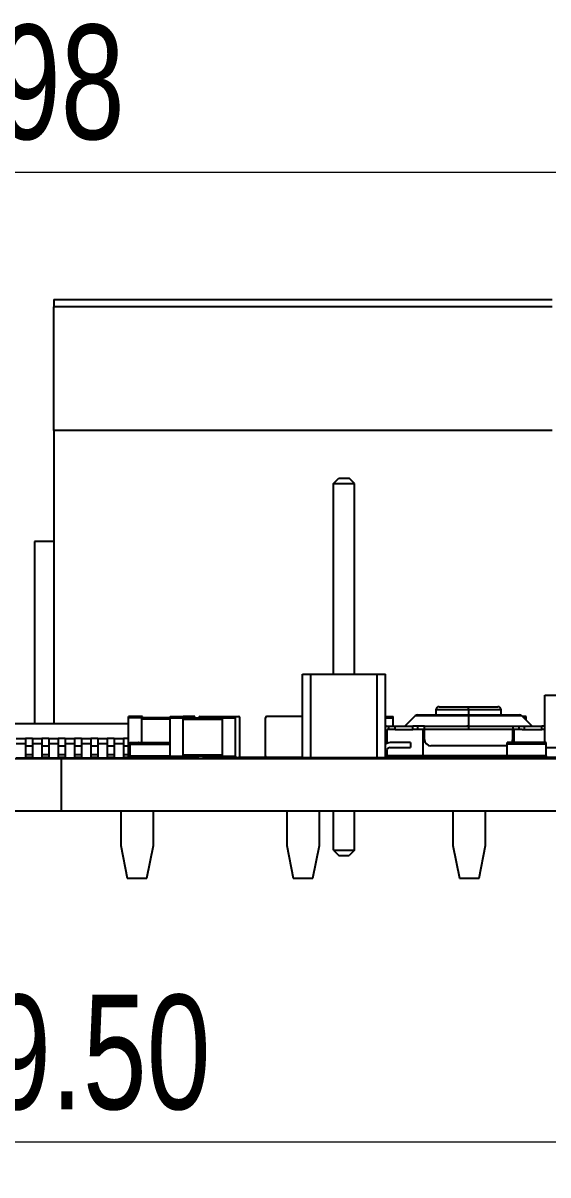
# Model space of a CAD drawing. Header units: millimetres. Extents: x 2 to 294, y 2 to 208.
# Drawn here: x 80.62 to 96.67, y 29.3 to 64.53 of the extents above; entities that cross this region are included whole.
import ezdxf

# ---------------------------------------------------------------- set-up
doc = ezdxf.new("R2010")
doc.units = ezdxf.units.MM
doc.header["$PDSIZE"] = -1
doc.styles.add('SLDTEXTSTYLE0', font='TXT', dxfattribs={"width": 0.75})
doc.dimstyles.new('SLDDIMSTYLE0', dxfattribs={"dimtxt": 3.5, "dimasz": 3.302, "dimexe": 0, "dimexo": 0.0625, "dimgap": 0.875, "dimtad": 1, "dimrnd": 1e-09, "dimzin": 4, "dimdsep": 46, "dimtxsty": 'SLDTEXTSTYLE0', "dimsah": 1, "dimcen": 0.09, "dimadec": 0, "dimazin": 1, "dimtfac": 1, "dimtofl": 0, "dimtmove": 0, "dimatfit": 3, "dimfxl": 1, "dimfrac": 2, "dimtolj": 1, "dimtzin": 12, "dimarcsym": 0})
doc.dimstyles.new('SLDDIMSTYLE3', dxfattribs={"dimtxt": 3.5, "dimasz": 3.302, "dimexe": 0, "dimexo": 0.0625, "dimgap": 0.875, "dimtad": 1, "dimrnd": 1e-09, "dimzin": 12, "dimdsep": 46, "dimtxsty": 'SLDTEXTSTYLE0', "dimsah": 1, "dimcen": 0.09, "dimadec": 0, "dimazin": 3, "dimtfac": 1, "dimtofl": 0, "dimtmove": 0, "dimatfit": 3, "dimfxl": 1, "dimfrac": 2, "dimtolj": 1, "dimtzin": 12, "dimarcsym": 0})

# ---------------------------------------------------------------- blocks, each defined once
blk = doc.blocks.new('_D_9')
at = {"color": 7, "linetype": 'Continuous', "lineweight": 0}
for p, q in [((41.665, 39.423), (41.665, 29.3)), ((121.167, 39.423), (121.167, 29.3)), ((121.167, 30.3), (41.665, 30.3))]:
    blk.add_line(p, q, dxfattribs=at)
at = {"color": 7, "linetype": 'Continuous', "lineweight": 18}
for points in [[(41.665, 30.3), (44.967, 29.792), (44.967, 30.808)], [(121.167, 30.3), (117.865, 30.808), (117.865, 29.792)]]:
    blk.add_solid(points, dxfattribs=at)
at = {"color": 7, "linetype": 'Continuous', "lineweight": 18, "insert": (77.567, 34.811), "char_height": 3.5, "attachment_point": 1, "style": 'SLDTEXTSTYLE0'}
blk.add_mtext('79.50', dxfattribs=at)
blk = doc.blocks.new('_D_11')
at = {"color": 7, "linetype": 'Continuous', "lineweight": 0}
for p, q in [((50.067, 56.856), (50.067, 60.97)), ((112.043, 53.073), (112.043, 60.97)), ((50.067, 59.97), (112.043, 59.97))]:
    blk.add_line(p, q, dxfattribs=at)
at = {"color": 7, "linetype": 'Continuous', "lineweight": 18}
for points in [[(50.067, 59.97), (53.369, 59.462), (53.369, 60.478)], [(112.043, 59.97), (108.741, 60.478), (108.741, 59.462)]]:
    blk.add_solid(points, dxfattribs=at)
at = {"color": 7, "linetype": 'Continuous', "lineweight": 18, "insert": (74.939, 64.482), "char_height": 3.5, "attachment_point": 1, "style": 'SLDTEXTSTYLE0'}
blk.add_mtext('61.98', dxfattribs=at)

msp = doc.modelspace()

# ---------------------------------------------------------------- linework, layer by layer
at = {"color": 7, "linetype": 'Continuous', "lineweight": 25}
for p, q in [((81.563, 56.073), (96.803, 56.073)), ((81.563, 56.073), (81.563, 55.856)), ((96.803, 55.856), (81.563, 55.856)), ((81.563, 52.073), (81.563, 55.856)), ((96.803, 52.073), (81.563, 52.073)), ((81.563, 52.073), (81.563, 43.098)), ((90.113, 50.453), (90.273, 50.613)), ((90.113, 50.453), (90.753, 50.453)), ((90.113, 44.613), (90.113, 50.453)), ((90.273, 50.613), (90.593, 50.613)), ((90.753, 50.453), (90.593, 50.613)), ((90.753, 44.613), (90.753, 50.453)), ((81.563, 48.673), (80.963, 48.673)), ((80.963, 48.673), (80.963, 43.098)), ((89.163, 42.073), (89.163, 44.613)), ((89.163, 44.613), (89.417, 44.613)), ((89.417, 42.073), (89.417, 44.613)), ((89.417, 44.613), (91.449, 44.613)), ((91.449, 42.073), (91.449, 44.613)), ((91.449, 44.613), (91.703, 44.613)), ((91.703, 42.073), (91.703, 44.613)), ((96.573, 43.973), (98.41, 43.973)), ((96.573, 42.523), (96.573, 43.973)), ((92.613, 43.344), (92.293, 43.023)), ((94.243, 43.344), (92.613, 43.344)), ((92.684, 43.373), (94.243, 43.373)), ((93.243, 43.523), (93.243, 43.373)), ((94.243, 43.523), (93.243, 43.523)), ((93.343, 43.623), (94.243, 43.623)), ((94.243, 43.623), (95.143, 43.623)), ((94.243, 43.523), (94.243, 43.623)), ((94.243, 43.523), (94.243, 43.373)), ((95.243, 43.523), (94.243, 43.523)), ((94.243, 43.344), (94.243, 43.373)), ((94.243, 43.373), (95.801, 43.373)), ((94.243, 43.344), (94.243, 43.023)), ((95.872, 43.344), (94.243, 43.344)), ((95.243, 43.373), (95.243, 43.523)), ((96.193, 43.023), (95.872, 43.344)), ((83.845, 43.098), (78.827, 43.098)), ((84.245, 43.323), (83.845, 43.323)), ((83.845, 43.283), (83.845, 43.323)), ((84.245, 43.283), (83.845, 43.283)), ((83.845, 42.478), (83.845, 43.283)), ((84.245, 43.283), (84.245, 43.323)), ((84.266, 43.323), (84.245, 43.323)), ((84.245, 42.523), (84.245, 43.283)), ((85.115, 43.283), (84.245, 43.283)), ((85.115, 43.243), (84.245, 43.243)), ((84.266, 43.283), (84.266, 43.323)), ((85.115, 43.283), (85.115, 43.323)), ((85.115, 43.323), (85.515, 43.323)), ((85.115, 43.283), (85.515, 43.283)), ((85.115, 42.113), (85.115, 43.283)), ((85.845, 43.323), (85.515, 43.323)), ((85.515, 43.283), (85.515, 43.323)), ((85.515, 42.113), (85.515, 43.283)), ((85.515, 43.283), (86.715, 43.283)), ((85.515, 43.243), (86.715, 43.243)), ((85.845, 43.283), (85.845, 43.323)), ((85.866, 43.323), (85.845, 43.323)), ((85.866, 43.283), (85.866, 43.323)), ((86.038, 43.323), (86.715, 43.323)), ((86.715, 43.323), (87.115, 43.323)), ((86.715, 43.283), (86.715, 43.323)), ((86.715, 43.283), (87.115, 43.283)), ((86.715, 42.113), (86.715, 43.283)), ((87.115, 43.323), (87.208, 43.323)), ((87.115, 43.283), (87.115, 43.323)), ((87.115, 42.113), (87.115, 43.283)), ((87.248, 42.113), (87.248, 43.283)), ((88.03, 42.113), (88.03, 43.283)), ((89.163, 43.323), (88.07, 43.323)), ((91.703, 43.323), (91.941, 43.323)), ((91.703, 43.283), (91.941, 43.283)), ((91.743, 43.023), (91.801, 43.023)), ((91.801, 42.923), (91.801, 43.023)), ((91.801, 43.023), (92.001, 43.023)), ((91.941, 43.283), (91.941, 43.323)), ((91.941, 43.023), (91.941, 43.283)), ((92.001, 42.923), (92.001, 43.023)), ((92.001, 43.023), (92.534, 43.023)), ((92.534, 42.923), (92.534, 43.023)), ((92.693, 43.023), (92.534, 43.023)), ((92.693, 42.923), (92.693, 43.023)), ((92.893, 43.023), (92.693, 43.023)), ((92.893, 43.023), (95.593, 43.023)), ((92.893, 42.923), (92.893, 43.023)), ((95.593, 43.023), (95.593, 42.923)), ((95.593, 43.023), (95.793, 43.023)), ((95.793, 42.923), (95.793, 43.023)), ((95.793, 43.023), (95.951, 43.023)), ((96.005, 43.323), (95.893, 43.323)), ((96.005, 43.283), (95.933, 43.283)), ((95.951, 42.923), (95.951, 43.023)), ((95.951, 43.023), (96.484, 43.023)), ((96.005, 43.283), (96.005, 43.323)), ((96.005, 43.211), (96.005, 43.283)), ((96.484, 42.923), (96.484, 43.023)), ((96.573, 43.023), (96.484, 43.023)), ((80.407, 42.646), (80.687, 42.646)), ((80.907, 42.646), (80.687, 42.646)), ((80.687, 42.646), (80.687, 42.419)), ((80.907, 42.646), (80.907, 42.419)), ((80.907, 42.646), (81.187, 42.646)), ((81.407, 42.646), (81.187, 42.646)), ((81.187, 42.646), (81.187, 42.419)), ((81.407, 42.646), (81.407, 42.419)), ((81.407, 42.646), (81.687, 42.646)), ((81.907, 42.646), (81.687, 42.646)), ((81.687, 42.646), (81.687, 42.419)), ((81.907, 42.646), (81.907, 42.419)), ((81.907, 42.646), (82.187, 42.646)), ((82.407, 42.646), (82.187, 42.646)), ((82.187, 42.646), (82.187, 42.419)), ((82.407, 42.646), (82.407, 42.419)), ((82.407, 42.646), (82.687, 42.646)), ((82.907, 42.646), (82.687, 42.646)), ((82.687, 42.646), (82.687, 42.419)), ((82.907, 42.646), (82.907, 42.419)), ((82.907, 42.646), (83.187, 42.646)), ((83.407, 42.646), (83.187, 42.646)), ((83.187, 42.646), (83.187, 42.419)), ((83.407, 42.646), (83.407, 42.419)), ((83.407, 42.646), (83.687, 42.646)), ((83.845, 42.646), (83.687, 42.646)), ((83.687, 42.646), (83.687, 42.419)), ((91.703, 42.798), (91.743, 42.798)), ((91.743, 42.923), (91.753, 42.923)), ((91.743, 42.798), (91.743, 42.923)), ((91.743, 42.798), (91.743, 42.554)), ((91.753, 42.505), (91.753, 42.923)), ((92.001, 42.923), (91.753, 42.923)), ((92.001, 42.923), (92.534, 42.923)), ((92.604, 42.923), (92.534, 42.923)), ((92.853, 42.923), (92.604, 42.923)), ((92.853, 42.123), (92.853, 42.923)), ((92.893, 42.923), (92.853, 42.923)), ((95.593, 42.923), (92.893, 42.923)), ((92.893, 42.623), (92.893, 42.923)), ((95.593, 42.623), (95.593, 42.923)), ((95.633, 42.923), (95.593, 42.923)), ((95.633, 42.523), (95.633, 42.923)), ((95.881, 42.923), (95.633, 42.923)), ((95.881, 42.923), (95.951, 42.923)), ((95.951, 42.923), (96.484, 42.923)), ((96.573, 42.923), (96.484, 42.923)), ((80.407, 42.501), (80.687, 42.501)), ((80.907, 42.419), (80.687, 42.419)), ((80.687, 42.419), (80.687, 42.148)), ((80.907, 42.501), (81.187, 42.501)), ((80.907, 42.419), (80.907, 42.148)), ((81.407, 42.419), (81.187, 42.419)), ((81.187, 42.419), (81.187, 42.148)), ((81.407, 42.501), (81.687, 42.501)), ((81.407, 42.419), (81.407, 42.148)), ((81.907, 42.419), (81.687, 42.419)), ((81.687, 42.419), (81.687, 42.148)), ((81.907, 42.501), (82.187, 42.501)), ((81.907, 42.419), (81.907, 42.148)), ((82.407, 42.419), (82.187, 42.419)), ((82.187, 42.419), (82.187, 42.148)), ((82.407, 42.501), (82.687, 42.501)), ((82.407, 42.419), (82.407, 42.148)), ((82.907, 42.419), (82.687, 42.419)), ((82.687, 42.419), (82.687, 42.148)), ((82.907, 42.501), (83.187, 42.501)), ((82.907, 42.419), (82.907, 42.148)), ((83.407, 42.419), (83.187, 42.419)), ((83.187, 42.419), (83.187, 42.148)), ((83.407, 42.501), (83.687, 42.501)), ((83.407, 42.419), (83.407, 42.148)), ((83.687, 42.419), (83.687, 42.148)), ((83.845, 42.419), (83.687, 42.419)), ((83.845, 42.118), (83.845, 42.478)), ((83.89, 42.523), (84.1, 42.523)), ((83.89, 42.478), (84.145, 42.478)), ((83.89, 42.118), (83.89, 42.478)), ((84.1, 42.523), (84.137, 42.523)), ((84.145, 42.523), (84.137, 42.523)), ((84.145, 42.478), (84.145, 42.523)), ((84.145, 42.523), (85.115, 42.523)), ((84.145, 42.478), (85.115, 42.478)), ((91.743, 42.554), (91.703, 42.554)), ((91.703, 42.201), (91.757, 42.316)), ((91.743, 42.554), (91.743, 42.5)), ((91.743, 42.286), (91.743, 42.223)), ((91.753, 42.123), (91.753, 42.307)), ((92.463, 42.523), (91.847, 42.523)), ((91.847, 42.373), (92.463, 42.373)), ((92.463, 42.523), (92.463, 42.373)), ((95.393, 42.423), (93.093, 42.423)), ((95.393, 42.423), (95.421, 42.425)), ((96.621, 42.523), (95.421, 42.523)), ((95.421, 42.478), (95.421, 42.523)), ((96.621, 42.478), (95.421, 42.478)), ((95.421, 42.118), (95.421, 42.478)), ((96.621, 42.478), (96.621, 42.523)), ((96.621, 42.118), (96.621, 42.478)), ((96.621, 42.373), (97.645, 42.373)), ((81.797, 42.023), (59.445, 42.023)), ((80.687, 42.048), (80.407, 42.048)), ((80.907, 42.148), (80.687, 42.148)), ((80.687, 42.148), (80.687, 42.066)), ((80.907, 42.066), (80.687, 42.066)), ((80.687, 42.066), (80.687, 42.043)), ((80.907, 42.043), (80.687, 42.043)), ((80.687, 42.043), (80.687, 42.023)), ((80.907, 42.148), (80.907, 42.066)), ((80.907, 42.066), (80.907, 42.043)), ((81.187, 42.048), (80.907, 42.048)), ((80.907, 42.043), (80.907, 42.023)), ((81.407, 42.148), (81.187, 42.148)), ((81.187, 42.148), (81.187, 42.066)), ((81.407, 42.066), (81.187, 42.066)), ((81.187, 42.066), (81.187, 42.043)), ((81.407, 42.043), (81.187, 42.043)), ((81.187, 42.043), (81.187, 42.023)), ((81.407, 42.148), (81.407, 42.066)), ((81.407, 42.066), (81.407, 42.043)), ((81.687, 42.048), (81.407, 42.048)), ((81.407, 42.043), (81.407, 42.023)), ((81.907, 42.148), (81.687, 42.148)), ((81.687, 42.148), (81.687, 42.066)), ((81.907, 42.066), (81.687, 42.066)), ((81.687, 42.066), (81.687, 42.043)), ((81.907, 42.043), (81.687, 42.043)), ((81.687, 42.043), (81.687, 42.023)), ((121.167, 42.023), (81.797, 42.023)), ((81.797, 40.423), (81.797, 42.023)), ((81.907, 42.148), (81.907, 42.066)), ((81.907, 42.066), (81.907, 42.043)), ((82.187, 42.048), (81.907, 42.048)), ((81.907, 42.043), (81.907, 42.023)), ((82.407, 42.148), (82.187, 42.148)), ((82.187, 42.148), (82.187, 42.066)), ((82.407, 42.066), (82.187, 42.066)), ((82.187, 42.066), (82.187, 42.043)), ((82.407, 42.043), (82.187, 42.043)), ((82.187, 42.043), (82.187, 42.023)), ((82.407, 42.148), (82.407, 42.066)), ((82.407, 42.066), (82.407, 42.043)), ((82.687, 42.048), (82.407, 42.048)), ((82.407, 42.043), (82.407, 42.023)), ((82.907, 42.148), (82.687, 42.148)), ((82.687, 42.148), (82.687, 42.066)), ((82.907, 42.066), (82.687, 42.066)), ((82.687, 42.066), (82.687, 42.043)), ((82.907, 42.043), (82.687, 42.043)), ((82.687, 42.043), (82.687, 42.023)), ((82.907, 42.148), (82.907, 42.066)), ((82.907, 42.066), (82.907, 42.043)), ((83.187, 42.048), (82.907, 42.048)), ((82.907, 42.043), (82.907, 42.023)), ((83.407, 42.148), (83.187, 42.148)), ((83.187, 42.148), (83.187, 42.066)), ((83.407, 42.066), (83.187, 42.066)), ((83.187, 42.066), (83.187, 42.043)), ((83.407, 42.043), (83.187, 42.043)), ((83.187, 42.043), (83.187, 42.023)), ((83.407, 42.148), (83.407, 42.066)), ((83.407, 42.066), (83.407, 42.043)), ((83.687, 42.048), (83.407, 42.048)), ((83.407, 42.043), (83.407, 42.023)), ((83.687, 42.148), (83.687, 42.066)), ((83.845, 42.148), (83.687, 42.148)), ((83.907, 42.066), (83.687, 42.066)), ((83.687, 42.066), (83.687, 42.043)), ((83.907, 42.043), (83.687, 42.043)), ((83.687, 42.043), (83.687, 42.023)), ((83.845, 42.113), (83.845, 42.118)), ((83.845, 42.113), (83.845, 42.073)), ((83.845, 42.113), (83.845, 42.113)), ((83.89, 42.073), (83.845, 42.073)), ((83.89, 42.118), (84.145, 42.118)), ((83.89, 42.073), (84.1, 42.073)), ((83.907, 42.073), (83.907, 42.066)), ((83.907, 42.066), (83.907, 42.043)), ((84.187, 42.048), (83.907, 42.048)), ((83.907, 42.043), (83.907, 42.023)), ((84.1, 42.073), (84.137, 42.073)), ((84.245, 42.073), (84.137, 42.073)), ((84.145, 42.118), (85.115, 42.118)), ((84.245, 42.113), (84.182, 42.113)), ((84.187, 42.073), (84.187, 42.066)), ((84.407, 42.066), (84.187, 42.066)), ((84.187, 42.066), (84.187, 42.043)), ((84.407, 42.043), (84.187, 42.043)), ((84.187, 42.043), (84.187, 42.023)), ((84.245, 42.113), (84.245, 42.118)), ((84.245, 42.113), (84.245, 42.073)), ((85.115, 42.113), (84.245, 42.113)), ((84.266, 42.073), (84.245, 42.073)), ((84.266, 42.113), (84.266, 42.073)), ((84.407, 42.113), (84.407, 42.066)), ((84.407, 42.066), (84.407, 42.043)), ((84.687, 42.048), (84.407, 42.048)), ((84.407, 42.043), (84.407, 42.023)), ((84.687, 42.113), (84.687, 42.066)), ((84.907, 42.066), (84.687, 42.066)), ((84.687, 42.066), (84.687, 42.043)), ((84.907, 42.043), (84.687, 42.043)), ((84.687, 42.043), (84.687, 42.023)), ((84.907, 42.113), (84.907, 42.066)), ((84.907, 42.066), (84.907, 42.043)), ((85.266, 42.048), (84.907, 42.048)), ((84.907, 42.043), (84.907, 42.023)), ((85.115, 42.113), (85.515, 42.113)), ((85.115, 42.113), (85.115, 42.073)), ((85.115, 42.073), (85.515, 42.073)), ((85.266, 42.048), (85.269, 42.073)), ((85.491, 42.048), (85.266, 42.048)), ((85.494, 42.073), (85.491, 42.048)), ((85.515, 42.153), (86.715, 42.153)), ((85.515, 42.113), (85.515, 42.073)), ((85.515, 42.113), (86.715, 42.113)), ((85.59, 42.073), (85.515, 42.073)), ((85.59, 42.073), (85.8, 42.073)), ((85.8, 42.073), (85.837, 42.073)), ((85.845, 42.074), (85.845, 42.073)), ((85.866, 42.073), (85.845, 42.073)), ((85.866, 42.084), (85.866, 42.073)), ((85.959, 42.073), (85.866, 42.073)), ((86.14, 42.073), (86.715, 42.073)), ((86.169, 42.066), (86.547, 42.043)), ((86.547, 42.043), (86.545, 42.023)), ((86.715, 42.113), (87.115, 42.113)), ((86.715, 42.113), (86.715, 42.073)), ((86.715, 42.073), (87.115, 42.073)), ((87.115, 42.113), (87.115, 42.073)), ((87.115, 42.073), (87.208, 42.073)), ((88.07, 42.073), (87.208, 42.073)), ((89.163, 42.073), (88.07, 42.073)), ((89.163, 42.073), (89.417, 42.073)), ((89.417, 42.073), (91.449, 42.073)), ((90.113, 42.023), (90.113, 42.073)), ((90.753, 42.023), (90.753, 42.073)), ((91.449, 42.073), (91.703, 42.073)), ((91.703, 42.113), (91.941, 42.113)), ((91.703, 42.073), (91.941, 42.073)), ((91.743, 42.223), (91.713, 42.223)), ((91.753, 42.223), (91.743, 42.223)), ((92.853, 42.123), (91.753, 42.123)), ((91.941, 42.113), (91.941, 42.123)), ((91.941, 42.113), (91.941, 42.073)), ((93.404, 42.073), (91.941, 42.073)), ((95.421, 42.123), (92.853, 42.123)), ((93.364, 42.113), (93.364, 42.123)), ((93.404, 42.073), (94.005, 42.073)), ((94.005, 42.118), (94.005, 42.123)), ((94.005, 42.113), (94.005, 42.118)), ((94.005, 42.113), (94.005, 42.073)), ((94.005, 42.113), (94.005, 42.113)), ((94.05, 42.073), (94.005, 42.073)), ((94.05, 42.118), (94.05, 42.123)), ((94.305, 42.118), (94.05, 42.118)), ((94.26, 42.073), (94.05, 42.073)), ((94.405, 42.073), (94.26, 42.073)), ((94.405, 42.113), (94.304, 42.113)), ((95.421, 42.118), (94.305, 42.118)), ((94.405, 42.113), (94.405, 42.118)), ((94.405, 42.113), (94.405, 42.073)), ((95.421, 42.113), (94.405, 42.113)), ((94.405, 42.073), (94.574, 42.073)), ((95.421, 42.073), (94.574, 42.073)), ((96.621, 42.118), (95.421, 42.118)), ((95.421, 42.118), (95.421, 42.073)), ((96.621, 42.073), (95.421, 42.073)), ((96.621, 42.118), (96.621, 42.073)), ((97.209, 42.073), (96.621, 42.073)), ((81.797, 40.423), (59.445, 40.423)), ((121.167, 40.423), (81.797, 40.423)), ((83.603, 40.423), (83.603, 39.373)), ((84.603, 39.373), (84.603, 40.423)), ((88.683, 40.423), (88.683, 39.373)), ((89.683, 39.373), (89.683, 40.423)), ((90.113, 39.233), (90.113, 40.423)), ((90.753, 39.233), (90.753, 40.423)), ((93.763, 40.423), (93.763, 39.373)), ((94.763, 39.373), (94.763, 40.423)), ((83.603, 39.373), (83.803, 38.373)), ((84.403, 38.373), (84.603, 39.373)), ((88.683, 39.373), (88.883, 38.373)), ((89.483, 38.373), (89.683, 39.373)), ((90.113, 39.233), (90.753, 39.233)), ((90.113, 39.233), (90.273, 39.073)), ((90.753, 39.233), (90.593, 39.073)), ((93.763, 39.373), (93.963, 38.373)), ((94.563, 38.373), (94.763, 39.373)), ((90.273, 39.073), (90.593, 39.073)), ((83.803, 38.373), (84.403, 38.373)), ((88.883, 38.373), (89.483, 38.373)), ((93.963, 38.373), (94.563, 38.373))]:
    msp.add_line(p, q, dxfattribs=at)
at = {"color": 7, "linetype": 'Continuous'}
for q in [(94.194, 43.023), (94.194, 43.023), (94.243, 42.927), (94.243, 42.927)]:
    msp.add_line((94.243, 43.023), q, dxfattribs=at)
at = {"color": 7, "linetype": 'Continuous', "lineweight": 25}
for centre, radius, start, end in [((92.684, 43.273), 0.1, 90, 135), ((93.343, 43.523), 0.1, 90, 180), ((95.143, 43.523), 0.1, 0, 90), ((95.801, 43.273), 0.1, 45, 90), ((86.038, 43.283), 0.04, 90, 180), ((87.208, 43.283), 0.04, 0, 90), ((88.07, 43.283), 0.04, 90, 180), ((91.743, 42.923), 0.1, 90, 113.5782), ((83.89, 42.478), 0.045, 90, 180), ((84.1, 42.478), 0.045, 0, 90), ((91.847, 42.273), 0.25, 90, 125.332), ((91.847, 42.273), 0.1, 90, 154.8102), ((93.093, 42.623), 0.2, 180, 270), ((95.393, 42.623), 0.2, 330, 0), ((83.303, 42.023), 0.3, 0, 4.7802), ((83.89, 42.118), 0.045, 180, 270), ((84.1, 42.118), 0.045, 270, 0), ((84.137, 42.118), 0.045, 270, 0), ((84.903, 42.023), 0.3, 175.2198, 180), ((85.59, 42.118), 0.045, 186.3794, 270), ((85.8, 42.118), 0.045, 270, 353.6206), ((85.837, 42.118), 0.045, 270, 353.6206), ((86.174, 42.148), 0.227, 188.8568, 213.3587), ((86.174, 42.148), 0.0823, 205.1605, 266.5), ((87.208, 42.113), 0.04, 270, 0), ((88.07, 42.113), 0.04, 180, 270), ((88.383, 42.023), 0.3, 0, 9.5941), ((89.983, 42.023), 0.3, 170.4059, 180), ((93.404, 42.113), 0.04, 180, 270), ((93.463, 42.023), 0.3, 0, 9.5941), ((94.05, 42.118), 0.045, 180, 270), ((94.26, 42.118), 0.045, 270, 0), ((94.574, 42.113), 0.04, 270, 0), ((95.063, 42.023), 0.3, 170.4059, 180)]:
    msp.add_arc(centre, radius, start, end, dxfattribs=at)
at = {"color": 7, "linetype": 'Continuous'}
msp.add_point((94.243, 43.023), dxfattribs=at)
msp.add_point((94.243, 43.023), dxfattribs=at)

# ---------------------------------------------------------------- dimensions: what is measured, and where the dimension line sits
at = {"color": 7, "linetype": 'Continuous', "lineweight": 18}
for base, p1, p2, dimstyle, picture, middle in [((112.043, 59.97), (50.067, 55.856), (112.043, 52.073), 'SLDDIMSTYLE3', '_D_11', (80.758, 59.97)), ((41.665, 30.3), (121.167, 40.423), (41.665, 40.423), 'SLDDIMSTYLE0', '_D_9', (83.386, 30.3))]:
    dim = msp.add_linear_dim(base=base, p1=p1, p2=p2, dimstyle=dimstyle, dxfattribs=at)
    dim.commit()
    dim.dimension.update_dxf_attribs({"geometry": picture, "text_midpoint": middle, "dimtype": 160})

doc.saveas('drawing.dxf')
